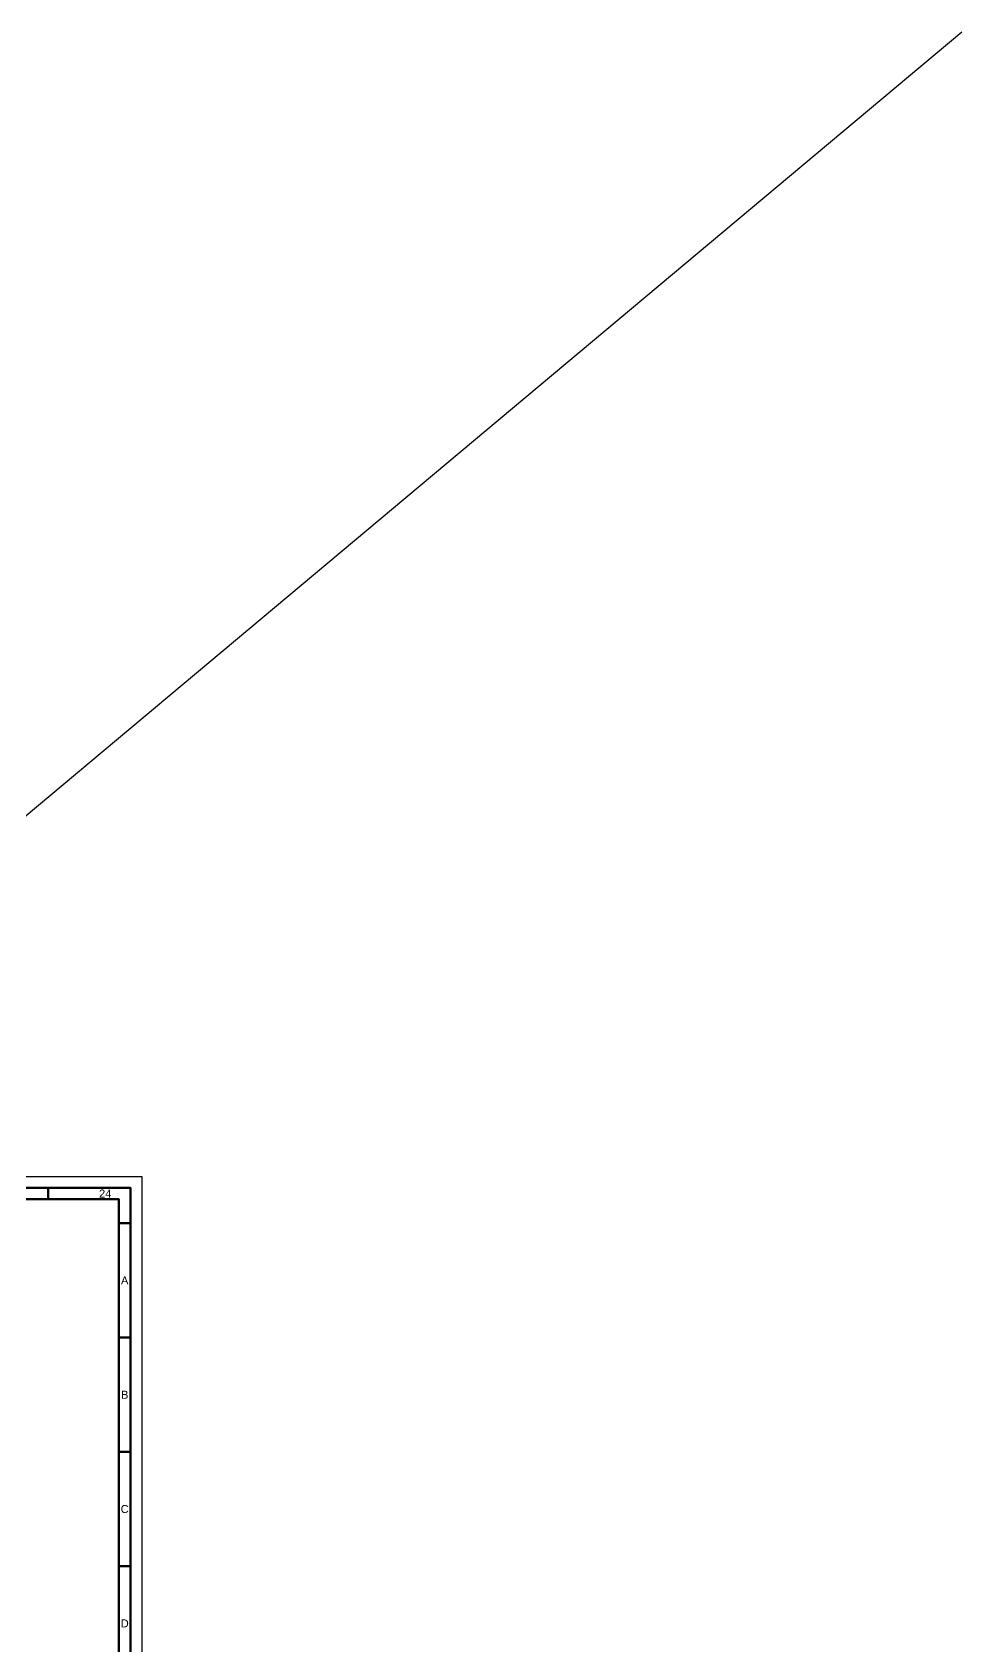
# Model space of a CAD drawing. Extents: x -73 to 5488, y -2262 to 3535.
# Drawn here: x 4700 to 5107, y -1119 to -413 of the extents above; entities that cross this region are included whole.
import ezdxf

# ---------------------------------------------------------------- set-up
doc = ezdxf.new("R2010")
doc.units = 0
doc.layers.add('Khung_ten', color=7, linetype='Continuous', lineweight=70)
doc.layers.add('SYMS', color=7, linetype='Continuous')
doc.styles.add('Annotative', font='arial.ttf')

msp = doc.modelspace()

# ---------------------------------------------------------------- linework, layer by layer
msp.add_lwpolyline([(3559.15, -1754.79), (3559.15, -913.79), (4748.15, -913.79), (4748.15, -1754.79), (3559.15, -1754.79)], close=True)
at = {"layer": 'Khung_ten'}
for p, q in [((4707.15, -923.79), (4707.15, -918.79)), ((4743.15, -934.29), (4738.15, -934.29)), ((4743.15, -984.29), (4738.15, -984.29)), ((4743.15, -1034.29), (4738.15, -1034.29)), ((4743.15, -1084.29), (4738.15, -1084.29))]:
    msp.add_line(p, q, dxfattribs=at)
for points in [[(3571.15, -1749.79), (4743.15, -1749.79), (4743.15, -918.79), (3571.15, -918.79)], [(3576.15, -1744.79), (4738.15, -1744.79), (4738.15, -923.79), (3576.15, -923.79)]]:
    msp.add_lwpolyline(points, close=True, dxfattribs=at)
at = {"layer": 'SYMS'}
msp.add_line((5106.8, -413.47), (2899.06, -2261.56), dxfattribs=at)

# ---------------------------------------------------------------- texts
at = {"layer": 'Khung_ten', "char_height": 3.5, "attachment_point": 5, "style": 'Annotative'}
for s, insert, width in [('24', (4732.15, -921.29), 50), ('24', (4732.15, -921.29), 50), ('A', (4740.65, -959.29), 5), ('B', (4740.65, -1009.29), 5), ('C', (4740.65, -1059.29), 5), ('D', (4740.65, -1109.29), 5)]:
    msp.add_mtext(s, dxfattribs=dict(at, insert=insert, width=width))

doc.saveas('drawing.dxf')
